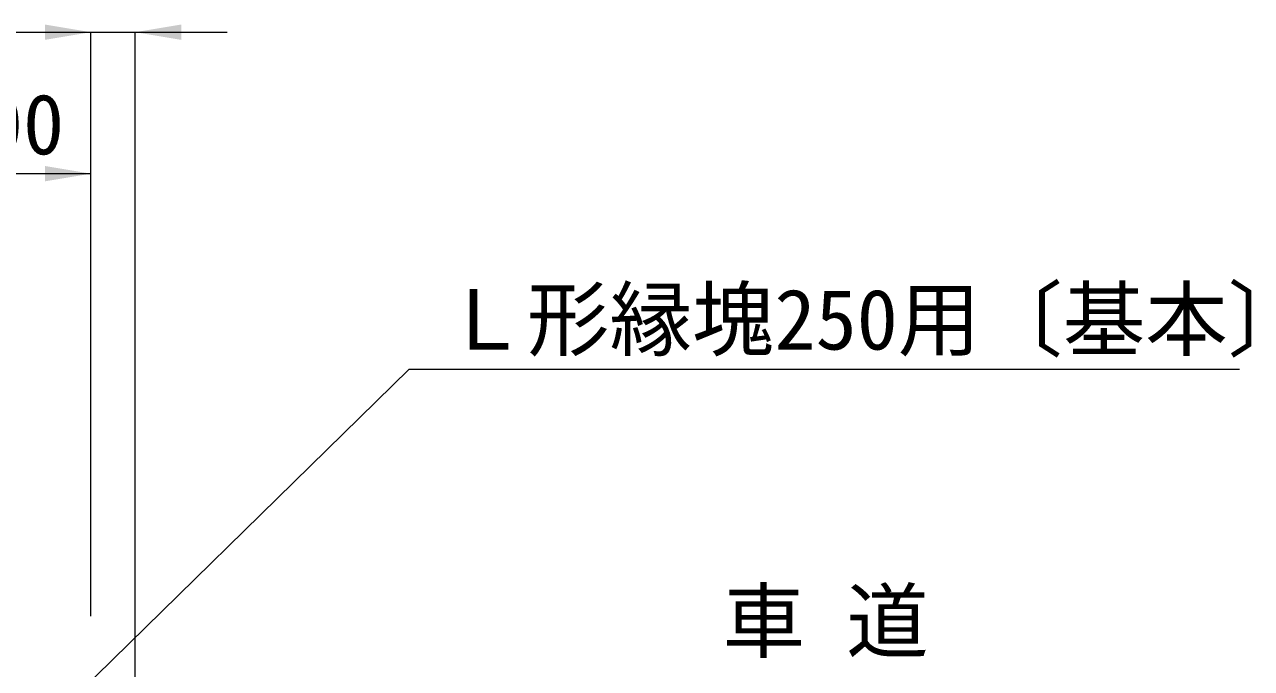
# Model space of a CAD drawing. Units: millimetres at full size, sheet at 1:20; some dimension numbers follow another scale. Extents: x 77366 to 86266, y -8765 to 5947.
# Drawn here: x 79753 to 80447, y 4137 to 4501 of the extents above; entities that cross this region are included whole.
import ezdxf
from ezdxf.enums import TextEntityAlignment as Align

# ---------------------------------------------------------------- set-up
doc = ezdxf.new("R2010")
doc.units = ezdxf.units.MM
doc.header["$LTSCALE"] = 20
doc.layers.add('寸法線', color=7, linetype='Continuous', lineweight=13)
doc.layers.add('引出線', color=4, linetype='Continuous', lineweight=13)
doc.layers.add('文字', color=7, linetype='Continuous')
doc.styles.add('ＭＳ ゴシック', font='')
doc.styles.get('ＭＳ ゴシック').set_extended_font_data('MS Gothic')

# ---------------------------------------------------------------- blocks, each defined once
blk = doc.blocks.new('filled_arrow')
at = {"color": 0, "linetype": 'Continuous', "lineweight": -2}
blk.add_solid([(7.5, 1.25), (0, 0), (7.5, -1.25)], dxfattribs=at)

msp = doc.modelspace()

# ---------------------------------------------------------------- linework, layer by layer
at = {"layer": '寸法線', "lineweight": 9}
for p, q in [((79340.8, 4496.66), (79790.8, 4496.66)), ((79738.8, 4496.66), (79867.8, 4496.66)), ((79790.8, 4166.47), (79790.8, 4496.66)), ((79790.8, 4166.47), (79790.8, 4496.66)), ((79815.8, 4006.47), (79815.8, 4496.66)), ((79690.8, 4416.66), (79790.8, 4416.66)), ((79790.8, 4166.47), (79790.8, 4416.66))]:
    msp.add_line(p, q, dxfattribs=at)
at = {"layer": '引出線'}
msp.add_lwpolyline([(79756.49, 4096.14), (79970.73, 4306.15), (80440.09, 4306.15)], dxfattribs=at)

# ---------------------------------------------------------------- block references
at = {"layer": '寸法線', "lineweight": 9, "xscale": 3.47, "yscale": 3.47, "rotation": 180}
for p in [(79790.8, 4496.66), (79790.8, 4496.66), (79790.8, 4416.66)]:
    msp.add_blockref('filled_arrow', p, dxfattribs=at)
at = {"layer": '寸法線', "lineweight": 9, "xscale": 3.47, "yscale": 3.47}
msp.add_blockref('filled_arrow', (79815.8, 4496.66), dxfattribs=at)

# ---------------------------------------------------------------- texts
at = {"layer": '寸法線', "style": 'ＭＳ ゴシック'}
msp.add_text('100', height=34.18, dxfattribs=at).set_placement((79740.8, 4444.66), align=Align.MIDDLE_CENTER)
at = {"layer": '引出線', "style": 'ＭＳ ゴシック'}
msp.add_text('Ｌ形縁塊250用〔基本〕', height=34.18, dxfattribs=at).set_placement((79990.73, 4351.36), align=Align.TOP_LEFT)
at = {"layer": '文字', "style": 'ＭＳ ゴシック'}
msp.add_text('車 道', height=34.18, dxfattribs=at).set_placement((80206.15, 4163.64), align=Align.MIDDLE_CENTER)

doc.saveas('drawing.dxf')
